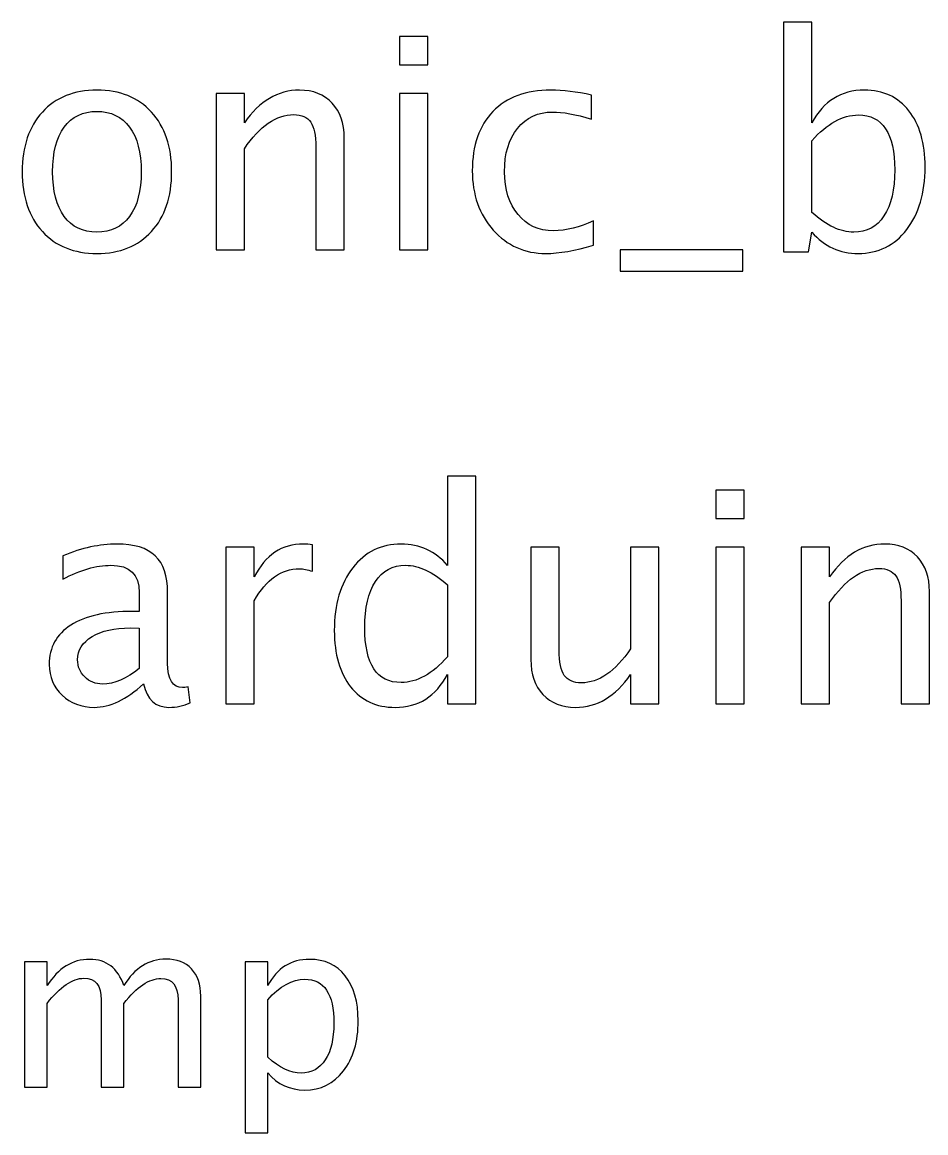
# Model space of a CAD drawing. Header units: centimetres. Extents: x -55 to 43, y -73 to 74.
# Drawn here: x 4.96 to 13.06, y 63.76 to 73.71 of the extents above; entities that cross this region are included whole.
import ezdxf

# ---------------------------------------------------------------- set-up
doc = ezdxf.new("R2010")
doc.units = ezdxf.units.CM
doc.header["$MEASUREMENT"] = 0
doc.layers.add('Layer 1', color=7, linetype='Continuous')

msp = doc.modelspace()

# ---------------------------------------------------------------- linework, layer by layer
at = {"layer": 'Layer 1'}
for points, knots in [([(11.78168, 71.65457), (11.78168, 71.65457), (11.78168, 73.71037), (11.78168, 73.71037), (11.78168, 73.71037), (11.78168, 73.71037), (12.03568, 73.71037), (12.03568, 73.71037), (12.03568, 73.71037), (12.03568, 73.71037), (12.03568, 72.80771), (12.03568, 72.80771), (12.03568, 72.80771), (12.13975, 73.00394), (12.29629, 73.10183), (12.50487, 73.10183), (12.50487, 73.10183), (12.67377, 73.10183), (12.8065, 73.04054), (12.90351, 72.91751), (12.90351, 72.91751), (13.00053, 72.79448), (13.04903, 72.62647), (13.04903, 72.41348), (13.04903, 72.41348), (13.04903, 72.18153), (12.99391, 71.99411), (12.88411, 71.85212), (12.88411, 71.85212), (12.77431, 71.70969), (12.62967, 71.63869), (12.45063, 71.63869), (12.45063, 71.63869), (12.28439, 71.63869), (12.14592, 71.70219), (12.03568, 71.82963), (12.03568, 71.82963), (12.03568, 71.82963), (12.00481, 71.65457), (12.00481, 71.65457), (12.00481, 71.65457), (12.00481, 71.65457), (11.78168, 71.65457), (11.78168, 71.65457)], [0, 0, 0, 0, 0.0833333, 0.0833333, 0.0833333, 0.0833333, 0.1666667, 0.1666667, 0.1666667, 0.1666667, 0.25, 0.25, 0.25, 0.25, 0.3333333, 0.3333333, 0.3333333, 0.3333333, 0.4166667, 0.4166667, 0.4166667, 0.4166667, 0.5, 0.5, 0.5, 0.5, 0.5833333, 0.5833333, 0.5833333, 0.5833333, 0.6666667, 0.6666667, 0.6666667, 0.6666667, 0.75, 0.75, 0.75, 0.75, 0.8333333, 0.8333333, 0.8333333, 0.8333333, 1, 1, 1, 1]), ([(8.33902, 73.32938), (8.33902, 73.32938), (8.33902, 73.58338), (8.33902, 73.58338), (8.33902, 73.58338), (8.33902, 73.58338), (8.59302, 73.58338), (8.59302, 73.58338), (8.59302, 73.58338), (8.59302, 73.58338), (8.59302, 73.32938), (8.59302, 73.32938), (8.59302, 73.32938), (8.59302, 73.32938), (8.33902, 73.32938), (8.33902, 73.32938)], [0, 0, 0, 0, 0.2, 0.2, 0.2, 0.2, 0.4, 0.4, 0.4, 0.4, 0.6, 0.6, 0.6, 0.6, 1, 1, 1, 1]), ([(5.62969, 71.63869), (5.42376, 71.63869), (5.2606, 71.70439), (5.14065, 71.8358), (5.14065, 71.8358), (5.02027, 71.96721), (4.96029, 72.14581), (4.96029, 72.37114), (4.96029, 72.37114), (4.96029, 72.59604), (5.02027, 72.77419), (5.14065, 72.90516), (5.14065, 72.90516), (5.2606, 73.03613), (5.42376, 73.10183), (5.62969, 73.10183), (5.62969, 73.10183), (5.83562, 73.10183), (5.99878, 73.03613), (6.11873, 72.90516), (6.11873, 72.90516), (6.23911, 72.77419), (6.29908, 72.59604), (6.29908, 72.37114), (6.29908, 72.37114), (6.29908, 72.14581), (6.23911, 71.96721), (6.11873, 71.8358), (6.11873, 71.8358), (5.99878, 71.70439), (5.83562, 71.63869), (5.62969, 71.63869)], [0, 0, 0, 0, 0.1111111, 0.1111111, 0.1111111, 0.1111111, 0.2222222, 0.2222222, 0.2222222, 0.2222222, 0.3333333, 0.3333333, 0.3333333, 0.3333333, 0.4444444, 0.4444444, 0.4444444, 0.4444444, 0.5555556, 0.5555556, 0.5555556, 0.5555556, 0.6666667, 0.6666667, 0.6666667, 0.6666667, 0.7777778, 0.7777778, 0.7777778, 0.7777778, 1, 1, 1, 1]), ([(6.69684, 71.67044), (6.69684, 71.67044), (6.69684, 73.07273), (6.69684, 73.07273), (6.69684, 73.07273), (6.69684, 73.07273), (6.95084, 73.07273), (6.95084, 73.07273), (6.95084, 73.07273), (6.95084, 73.07273), (6.95084, 72.80771), (6.95084, 72.80771), (6.95084, 72.80771), (7.08534, 73.00394), (7.25026, 73.10183), (7.44517, 73.10183), (7.44517, 73.10183), (7.56776, 73.10183), (7.66521, 73.06347), (7.73709, 72.9863), (7.73709, 72.9863), (7.80897, 72.90957), (7.84513, 72.80594), (7.84513, 72.6763), (7.84513, 72.6763), (7.84513, 72.6763), (7.84513, 71.67044), (7.84513, 71.67044), (7.84513, 71.67044), (7.84513, 71.67044), (7.59113, 71.67044), (7.59113, 71.67044), (7.59113, 71.67044), (7.59113, 71.67044), (7.59113, 72.59339), (7.59113, 72.59339), (7.59113, 72.59339), (7.59113, 72.69746), (7.5757, 72.77155), (7.54527, 72.81564), (7.54527, 72.81564), (7.5144, 72.86018), (7.46369, 72.88223), (7.39269, 72.88223), (7.39269, 72.88223), (7.23659, 72.88223), (7.0893, 72.78037), (6.95084, 72.57664), (6.95084, 72.57664), (6.95084, 72.57664), (6.95084, 71.67044), (6.95084, 71.67044), (6.95084, 71.67044), (6.95084, 71.67044), (6.69684, 71.67044), (6.69684, 71.67044)], [0, 0, 0, 0, 0.0666667, 0.0666667, 0.0666667, 0.0666667, 0.1333333, 0.1333333, 0.1333333, 0.1333333, 0.2, 0.2, 0.2, 0.2, 0.2666667, 0.2666667, 0.2666667, 0.2666667, 0.3333333, 0.3333333, 0.3333333, 0.3333333, 0.4, 0.4, 0.4, 0.4, 0.4666667, 0.4666667, 0.4666667, 0.4666667, 0.5333333, 0.5333333, 0.5333333, 0.5333333, 0.6, 0.6, 0.6, 0.6, 0.6666667, 0.6666667, 0.6666667, 0.6666667, 0.7333333, 0.7333333, 0.7333333, 0.7333333, 0.8, 0.8, 0.8, 0.8, 0.8666667, 0.8666667, 0.8666667, 0.8666667, 1, 1, 1, 1]), ([(8.33902, 71.67044), (8.33902, 71.67044), (8.33902, 73.07273), (8.33902, 73.07273), (8.33902, 73.07273), (8.33902, 73.07273), (8.59302, 73.07273), (8.59302, 73.07273), (8.59302, 73.07273), (8.59302, 73.07273), (8.59302, 71.67044), (8.59302, 71.67044), (8.59302, 71.67044), (8.59302, 71.67044), (8.33902, 71.67044), (8.33902, 71.67044)], [0, 0, 0, 0, 0.2, 0.2, 0.2, 0.2, 0.4, 0.4, 0.4, 0.4, 0.6, 0.6, 0.6, 0.6, 1, 1, 1, 1]), ([(10.07733, 71.71277), (9.91284, 71.66338), (9.77085, 71.63869), (9.65135, 71.63869), (9.65135, 71.63869), (9.46173, 71.63869), (9.30474, 71.7088), (9.17995, 71.84859), (9.17995, 71.84859), (9.05515, 71.98882), (8.99253, 72.16565), (8.99253, 72.37864), (8.99253, 72.37864), (8.99253, 72.60618), (9.05427, 72.78389), (9.17774, 72.91089), (9.17774, 72.91089), (9.30121, 73.03833), (9.47363, 73.10183), (9.695, 73.10183), (9.695, 73.10183), (9.80392, 73.10183), (9.92651, 73.08684), (10.06145, 73.05685), (10.06145, 73.05685), (10.06145, 73.05685), (10.06145, 72.84254), (10.06145, 72.84254), (10.06145, 72.84254), (9.91813, 72.88488), (9.80128, 72.90604), (9.71132, 72.90604), (9.71132, 72.90604), (9.58079, 72.90604), (9.47628, 72.85709), (9.39823, 72.75964), (9.39823, 72.75964), (9.32018, 72.66219), (9.28093, 72.5321), (9.28093, 72.36982), (9.28093, 72.36982), (9.28093, 72.21239), (9.3215, 72.08539), (9.4022, 71.98794), (9.4022, 71.98794), (9.4829, 71.89093), (9.58829, 71.84242), (9.71926, 71.84242), (9.71926, 71.84242), (9.83523, 71.84242), (9.95429, 71.87241), (10.07733, 71.93238), (10.07733, 71.93238), (10.07733, 71.93238), (10.07733, 71.71277), (10.07733, 71.71277)], [0, 0, 0, 0, 0.0666667, 0.0666667, 0.0666667, 0.0666667, 0.1333333, 0.1333333, 0.1333333, 0.1333333, 0.2, 0.2, 0.2, 0.2, 0.2666667, 0.2666667, 0.2666667, 0.2666667, 0.3333333, 0.3333333, 0.3333333, 0.3333333, 0.4, 0.4, 0.4, 0.4, 0.4666667, 0.4666667, 0.4666667, 0.4666667, 0.5333333, 0.5333333, 0.5333333, 0.5333333, 0.6, 0.6, 0.6, 0.6, 0.6666667, 0.6666667, 0.6666667, 0.6666667, 0.7333333, 0.7333333, 0.7333333, 0.7333333, 0.8, 0.8, 0.8, 0.8, 0.8666667, 0.8666667, 0.8666667, 0.8666667, 1, 1, 1, 1]), ([(5.62925, 71.82919), (5.75493, 71.82919), (5.85282, 71.87637), (5.92249, 71.97118), (5.92249, 71.97118), (5.99173, 72.06555), (6.02656, 72.19917), (6.02656, 72.37114), (6.02656, 72.37114), (6.02656, 72.54268), (5.99173, 72.67586), (5.92249, 72.77022), (5.92249, 72.77022), (5.85282, 72.86415), (5.75493, 72.91133), (5.62925, 72.91133), (5.62925, 72.91133), (5.50313, 72.91133), (5.40524, 72.86415), (5.33644, 72.77022), (5.33644, 72.77022), (5.26721, 72.67586), (5.23282, 72.54268), (5.23282, 72.37114), (5.23282, 72.37114), (5.23282, 72.19917), (5.26721, 72.06555), (5.33644, 71.97118), (5.33644, 71.97118), (5.40524, 71.87637), (5.50313, 71.82919), (5.62925, 71.82919)], [0, 0, 0, 0, 0.1111111, 0.1111111, 0.1111111, 0.1111111, 0.2222222, 0.2222222, 0.2222222, 0.2222222, 0.3333333, 0.3333333, 0.3333333, 0.3333333, 0.4444444, 0.4444444, 0.4444444, 0.4444444, 0.5555556, 0.5555556, 0.5555556, 0.5555556, 0.6666667, 0.6666667, 0.6666667, 0.6666667, 0.7777778, 0.7777778, 0.7777778, 0.7777778, 1, 1, 1, 1]), ([(12.03568, 72.0047), (12.16665, 71.88784), (12.29144, 71.82919), (12.41006, 71.82919), (12.41006, 71.82919), (12.52692, 71.82919), (12.61732, 71.87814), (12.68082, 71.97559), (12.68082, 71.97559), (12.74476, 72.07305), (12.77651, 72.21019), (12.77651, 72.38746), (12.77651, 72.38746), (12.77651, 72.71554), (12.66803, 72.87958), (12.45107, 72.87958), (12.45107, 72.87958), (12.30908, 72.87958), (12.17062, 72.80286), (12.03568, 72.64896), (12.03568, 72.64896), (12.03568, 72.64896), (12.03568, 72.0047), (12.03568, 72.0047)], [0, 0, 0, 0, 0.1428571, 0.1428571, 0.1428571, 0.1428571, 0.2857143, 0.2857143, 0.2857143, 0.2857143, 0.4285714, 0.4285714, 0.4285714, 0.4285714, 0.5714286, 0.5714286, 0.5714286, 0.5714286, 0.7142857, 0.7142857, 0.7142857, 0.7142857, 1, 1, 1, 1]), ([(10.31589, 71.47994), (10.31589, 71.47994), (10.31589, 71.67044), (10.31589, 71.67044), (10.31589, 71.67044), (10.31589, 71.67044), (11.41656, 71.67044), (11.41656, 71.67044), (11.41656, 71.67044), (11.41656, 71.67044), (11.41656, 71.47994), (11.41656, 71.47994), (11.41656, 71.47994), (11.41656, 71.47994), (10.31589, 71.47994), (10.31589, 71.47994)], [0, 0, 0, 0, 0.2, 0.2, 0.2, 0.2, 0.4, 0.4, 0.4, 0.4, 0.6, 0.6, 0.6, 0.6, 1, 1, 1, 1]), ([(8.76987, 67.60468), (8.76987, 67.60468), (8.76987, 67.86794), (8.76987, 67.86794), (8.76987, 67.86794), (8.66624, 67.67127), (8.51014, 67.57293), (8.30156, 67.57293), (8.30156, 67.57293), (8.13222, 67.57293), (7.99905, 67.63423), (7.90204, 67.75726), (7.90204, 67.75726), (7.80502, 67.88029), (7.75651, 68.0483), (7.75651, 68.26129), (7.75651, 68.26129), (7.75651, 68.49412), (7.81164, 68.68153), (7.92144, 68.82353), (7.92144, 68.82353), (8.03168, 68.96508), (8.17632, 69.03607), (8.3558, 69.03607), (8.3558, 69.03607), (8.52204, 69.03607), (8.66051, 68.97257), (8.76987, 68.84513), (8.76987, 68.84513), (8.76987, 68.84513), (8.76987, 69.64461), (8.76987, 69.64461), (8.76987, 69.64461), (8.76987, 69.64461), (9.02387, 69.64461), (9.02387, 69.64461), (9.02387, 69.64461), (9.02387, 69.64461), (9.02387, 67.60468), (9.02387, 67.60468), (9.02387, 67.60468), (9.02387, 67.60468), (8.76987, 67.60468), (8.76987, 67.60468)], [0, 0, 0, 0, 0.0833333, 0.0833333, 0.0833333, 0.0833333, 0.1666667, 0.1666667, 0.1666667, 0.1666667, 0.25, 0.25, 0.25, 0.25, 0.3333333, 0.3333333, 0.3333333, 0.3333333, 0.4166667, 0.4166667, 0.4166667, 0.4166667, 0.5, 0.5, 0.5, 0.5, 0.5833333, 0.5833333, 0.5833333, 0.5833333, 0.6666667, 0.6666667, 0.6666667, 0.6666667, 0.75, 0.75, 0.75, 0.75, 0.8333333, 0.8333333, 0.8333333, 0.8333333, 1, 1, 1, 1]), ([(11.17493, 69.26362), (11.17493, 69.26362), (11.17493, 69.51762), (11.17493, 69.51762), (11.17493, 69.51762), (11.17493, 69.51762), (11.42893, 69.51762), (11.42893, 69.51762), (11.42893, 69.51762), (11.42893, 69.51762), (11.42893, 69.26362), (11.42893, 69.26362), (11.42893, 69.26362), (11.42893, 69.26362), (11.17493, 69.26362), (11.17493, 69.26362)], [0, 0, 0, 0, 0.2, 0.2, 0.2, 0.2, 0.4, 0.4, 0.4, 0.4, 0.6, 0.6, 0.6, 0.6, 1, 1, 1, 1]), ([(6.04686, 67.78327), (5.89429, 67.64304), (5.74744, 67.57293), (5.60633, 67.57293), (5.60633, 67.57293), (5.49036, 67.57293), (5.39378, 67.60909), (5.3175, 67.68185), (5.3175, 67.68185), (5.24077, 67.75461), (5.2024, 67.84633), (5.2024, 67.95702), (5.2024, 67.95702), (5.2024, 68.11003), (5.26678, 68.22777), (5.39555, 68.30979), (5.39555, 68.30979), (5.52431, 68.39181), (5.70908, 68.43282), (5.94985, 68.43282), (5.94985, 68.43282), (5.94985, 68.43282), (6.00938, 68.43282), (6.00938, 68.43282), (6.00938, 68.43282), (6.00938, 68.43282), (6.00938, 68.60172), (6.00938, 68.60172), (6.00938, 68.60172), (6.00938, 68.76444), (5.92471, 68.84557), (5.75494, 68.84557), (5.75494, 68.84557), (5.62353, 68.84557), (5.47977, 68.80412), (5.32411, 68.72122), (5.32411, 68.72122), (5.32411, 68.72122), (5.32411, 68.93024), (5.32411, 68.93024), (5.32411, 68.93024), (5.49521, 69.0008), (5.6566, 69.03607), (5.80786, 69.03607), (5.80786, 69.03607), (5.96352, 69.03607), (6.07861, 69.0008), (6.15225, 68.9298), (6.15225, 68.9298), (6.22634, 68.8588), (6.26338, 68.74944), (6.26338, 68.60172), (6.26338, 68.60172), (6.26338, 68.60172), (6.26338, 67.96804), (6.26338, 67.96804), (6.26338, 67.96804), (6.26338, 67.82296), (6.30792, 67.7502), (6.39743, 67.7502), (6.39743, 67.7502), (6.40846, 67.7502), (6.42477, 67.75196), (6.44638, 67.75549), (6.44638, 67.75549), (6.44638, 67.75549), (6.46446, 67.61438), (6.46446, 67.61438), (6.46446, 67.61438), (6.4067, 67.5866), (6.3432, 67.57293), (6.27352, 67.57293), (6.27352, 67.57293), (6.1549, 67.57293), (6.07949, 67.64304), (6.04686, 67.78327)], [0, 0, 0, 0, 0.05, 0.05, 0.05, 0.05, 0.1, 0.1, 0.1, 0.1, 0.15, 0.15, 0.15, 0.15, 0.2, 0.2, 0.2, 0.2, 0.25, 0.25, 0.25, 0.25, 0.3, 0.3, 0.3, 0.3, 0.35, 0.35, 0.35, 0.35, 0.4, 0.4, 0.4, 0.4, 0.45, 0.45, 0.45, 0.45, 0.5, 0.5, 0.5, 0.5, 0.55, 0.55, 0.55, 0.55, 0.6, 0.6, 0.6, 0.6, 0.65, 0.65, 0.65, 0.65, 0.7, 0.7, 0.7, 0.7, 0.75, 0.75, 0.75, 0.75, 0.8, 0.8, 0.8, 0.8, 0.85, 0.85, 0.85, 0.85, 0.9, 0.9, 0.9, 0.9, 1, 1, 1, 1]), ([(6.78505, 67.60468), (6.78505, 67.60468), (6.78505, 69.00697), (6.78505, 69.00697), (6.78505, 69.00697), (6.78505, 69.00697), (7.03905, 69.00697), (7.03905, 69.00697), (7.03905, 69.00697), (7.03905, 69.00697), (7.03905, 68.74195), (7.03905, 68.74195), (7.03905, 68.74195), (7.14003, 68.93818), (7.28643, 69.03607), (7.4787, 69.03607), (7.4787, 69.03607), (7.50472, 69.03607), (7.53206, 69.03387), (7.56028, 69.02946), (7.56028, 69.02946), (7.56028, 69.02946), (7.56028, 68.79178), (7.56028, 68.79178), (7.56028, 68.79178), (7.51618, 68.80633), (7.47738, 68.81382), (7.44386, 68.81382), (7.44386, 68.81382), (7.28247, 68.81382), (7.14753, 68.71857), (7.03905, 68.52763), (7.03905, 68.52763), (7.03905, 68.52763), (7.03905, 67.60468), (7.03905, 67.60468), (7.03905, 67.60468), (7.03905, 67.60468), (6.78505, 67.60468), (6.78505, 67.60468)], [0, 0, 0, 0, 0.0909091, 0.0909091, 0.0909091, 0.0909091, 0.1818182, 0.1818182, 0.1818182, 0.1818182, 0.2727273, 0.2727273, 0.2727273, 0.2727273, 0.3636364, 0.3636364, 0.3636364, 0.3636364, 0.4545455, 0.4545455, 0.4545455, 0.4545455, 0.5454545, 0.5454545, 0.5454545, 0.5454545, 0.6363636, 0.6363636, 0.6363636, 0.6363636, 0.7272727, 0.7272727, 0.7272727, 0.7272727, 0.8181818, 0.8181818, 0.8181818, 0.8181818, 1, 1, 1, 1]), ([(10.41117, 67.60468), (10.41117, 67.60468), (10.41117, 67.86838), (10.41117, 67.86838), (10.41117, 67.86838), (10.27579, 67.67127), (10.1113, 67.57293), (9.91816, 67.57293), (9.91816, 67.57293), (9.79557, 67.57293), (9.69811, 67.61129), (9.62579, 67.68846), (9.62579, 67.68846), (9.55303, 67.76563), (9.51687, 67.86926), (9.51687, 68.00023), (9.51687, 68.00023), (9.51687, 68.00023), (9.51687, 69.00697), (9.51687, 69.00697), (9.51687, 69.00697), (9.51687, 69.00697), (9.77087, 69.00697), (9.77087, 69.00697), (9.77087, 69.00697), (9.77087, 69.00697), (9.77087, 68.08313), (9.77087, 68.08313), (9.77087, 68.08313), (9.77087, 67.97774), (9.78631, 67.90322), (9.81674, 67.85912), (9.81674, 67.85912), (9.8476, 67.81458), (9.89876, 67.79253), (9.97063, 67.79253), (9.97063, 67.79253), (10.12586, 67.79253), (10.27314, 67.8944), (10.41117, 68.09857), (10.41117, 68.09857), (10.41117, 68.09857), (10.41117, 69.00697), (10.41117, 69.00697), (10.41117, 69.00697), (10.41117, 69.00697), (10.66516, 69.00697), (10.66516, 69.00697), (10.66516, 69.00697), (10.66516, 69.00697), (10.66516, 67.60468), (10.66516, 67.60468), (10.66516, 67.60468), (10.66516, 67.60468), (10.41117, 67.60468), (10.41117, 67.60468)], [0, 0, 0, 0, 0.0666667, 0.0666667, 0.0666667, 0.0666667, 0.1333333, 0.1333333, 0.1333333, 0.1333333, 0.2, 0.2, 0.2, 0.2, 0.2666667, 0.2666667, 0.2666667, 0.2666667, 0.3333333, 0.3333333, 0.3333333, 0.3333333, 0.4, 0.4, 0.4, 0.4, 0.4666667, 0.4666667, 0.4666667, 0.4666667, 0.5333333, 0.5333333, 0.5333333, 0.5333333, 0.6, 0.6, 0.6, 0.6, 0.6666667, 0.6666667, 0.6666667, 0.6666667, 0.7333333, 0.7333333, 0.7333333, 0.7333333, 0.8, 0.8, 0.8, 0.8, 0.8666667, 0.8666667, 0.8666667, 0.8666667, 1, 1, 1, 1]), ([(11.17493, 67.60468), (11.17493, 67.60468), (11.17493, 69.00697), (11.17493, 69.00697), (11.17493, 69.00697), (11.17493, 69.00697), (11.42893, 69.00697), (11.42893, 69.00697), (11.42893, 69.00697), (11.42893, 69.00697), (11.42893, 67.60468), (11.42893, 67.60468), (11.42893, 67.60468), (11.42893, 67.60468), (11.17493, 67.60468), (11.17493, 67.60468)], [0, 0, 0, 0, 0.2, 0.2, 0.2, 0.2, 0.4, 0.4, 0.4, 0.4, 0.6, 0.6, 0.6, 0.6, 1, 1, 1, 1]), ([(11.93957, 67.60468), (11.93957, 67.60468), (11.93957, 69.00697), (11.93957, 69.00697), (11.93957, 69.00697), (11.93957, 69.00697), (12.19357, 69.00697), (12.19357, 69.00697), (12.19357, 69.00697), (12.19357, 69.00697), (12.19357, 68.74195), (12.19357, 68.74195), (12.19357, 68.74195), (12.32807, 68.93818), (12.49299, 69.03607), (12.6879, 69.03607), (12.6879, 69.03607), (12.81049, 69.03607), (12.90794, 68.99771), (12.97982, 68.92054), (12.97982, 68.92054), (13.0517, 68.84381), (13.08786, 68.74018), (13.08786, 68.61054), (13.08786, 68.61054), (13.08786, 68.61054), (13.08786, 67.60468), (13.08786, 67.60468), (13.08786, 67.60468), (13.08786, 67.60468), (12.83386, 67.60468), (12.83386, 67.60468), (12.83386, 67.60468), (12.83386, 67.60468), (12.83386, 68.52763), (12.83386, 68.52763), (12.83386, 68.52763), (12.83386, 68.6317), (12.81843, 68.70579), (12.788, 68.74988), (12.788, 68.74988), (12.75713, 68.79442), (12.70642, 68.81647), (12.63542, 68.81647), (12.63542, 68.81647), (12.47932, 68.81647), (12.33203, 68.71461), (12.19357, 68.51088), (12.19357, 68.51088), (12.19357, 68.51088), (12.19357, 67.60468), (12.19357, 67.60468), (12.19357, 67.60468), (12.19357, 67.60468), (11.93957, 67.60468), (11.93957, 67.60468)], [0, 0, 0, 0, 0.0666667, 0.0666667, 0.0666667, 0.0666667, 0.1333333, 0.1333333, 0.1333333, 0.1333333, 0.2, 0.2, 0.2, 0.2, 0.2666667, 0.2666667, 0.2666667, 0.2666667, 0.3333333, 0.3333333, 0.3333333, 0.3333333, 0.4, 0.4, 0.4, 0.4, 0.4666667, 0.4666667, 0.4666667, 0.4666667, 0.5333333, 0.5333333, 0.5333333, 0.5333333, 0.6, 0.6, 0.6, 0.6, 0.6666667, 0.6666667, 0.6666667, 0.6666667, 0.7333333, 0.7333333, 0.7333333, 0.7333333, 0.8, 0.8, 0.8, 0.8, 0.8666667, 0.8666667, 0.8666667, 0.8666667, 1, 1, 1, 1]), ([(8.76987, 68.67139), (8.63802, 68.78737), (8.51322, 68.84557), (8.39504, 68.84557), (8.39504, 68.84557), (8.27863, 68.84557), (8.18867, 68.79707), (8.12473, 68.69961), (8.12473, 68.69961), (8.06079, 68.6026), (8.02904, 68.46502), (8.02904, 68.28686), (8.02904, 68.28686), (8.02904, 67.95922), (8.13751, 67.79518), (8.35491, 67.79518), (8.35491, 67.79518), (8.49602, 67.79518), (8.63449, 67.87235), (8.76987, 68.02625), (8.76987, 68.02625), (8.76987, 68.02625), (8.76987, 68.67139), (8.76987, 68.67139)], [0, 0, 0, 0, 0.1428571, 0.1428571, 0.1428571, 0.1428571, 0.2857143, 0.2857143, 0.2857143, 0.2857143, 0.4285714, 0.4285714, 0.4285714, 0.4285714, 0.5714286, 0.5714286, 0.5714286, 0.5714286, 0.7142857, 0.7142857, 0.7142857, 0.7142857, 1, 1, 1, 1]), ([(6.00938, 67.92174), (6.00938, 67.92174), (6.00938, 68.28201), (6.00938, 68.28201), (6.00938, 68.28201), (6.00938, 68.28201), (5.9278, 68.28466), (5.9278, 68.28466), (5.9278, 68.28466), (5.78669, 68.28466), (5.67292, 68.25864), (5.58605, 68.20661), (5.58605, 68.20661), (5.49962, 68.15413), (5.4564, 68.0849), (5.4564, 67.99847), (5.4564, 67.99847), (5.4564, 67.93805), (5.47801, 67.8869), (5.52078, 67.84501), (5.52078, 67.84501), (5.564, 67.80312), (5.61647, 67.78195), (5.67865, 67.78195), (5.67865, 67.78195), (5.78448, 67.78195), (5.89473, 67.82869), (6.00938, 67.92174)], [0, 0, 0, 0, 0.125, 0.125, 0.125, 0.125, 0.25, 0.25, 0.25, 0.25, 0.375, 0.375, 0.375, 0.375, 0.5, 0.5, 0.5, 0.5, 0.625, 0.625, 0.625, 0.625, 0.75, 0.75, 0.75, 0.75, 1, 1, 1, 1]), ([(4.98021, 64.17044), (4.98021, 64.17044), (4.98021, 65.29228), (4.98021, 65.29228), (4.98021, 65.29228), (4.98021, 65.29228), (5.18341, 65.29228), (5.18341, 65.29228), (5.18341, 65.29228), (5.18341, 65.29228), (5.18341, 65.08026), (5.18341, 65.08026), (5.18341, 65.08026), (5.28254, 65.23724), (5.40954, 65.31556), (5.56512, 65.31556), (5.56512, 65.31556), (5.71505, 65.31556), (5.817, 65.23724), (5.87133, 65.08026), (5.87133, 65.08026), (5.96764, 65.23865), (6.09323, 65.31768), (6.24739, 65.31768), (6.24739, 65.31768), (6.34582, 65.31768), (6.42237, 65.28875), (6.47705, 65.23054), (6.47705, 65.23054), (6.53173, 65.17233), (6.55925, 65.09084), (6.55925, 64.98606), (6.55925, 64.98606), (6.55925, 64.98606), (6.55925, 64.17044), (6.55925, 64.17044), (6.55925, 64.17044), (6.55925, 64.17044), (6.35605, 64.17044), (6.35605, 64.17044), (6.35605, 64.17044), (6.35605, 64.17044), (6.35605, 64.95255), (6.35605, 64.95255), (6.35605, 64.95255), (6.35605, 65.08026), (6.30525, 65.14411), (6.20365, 65.14411), (6.20365, 65.14411), (6.09816, 65.14411), (5.98739, 65.06967), (5.87133, 64.92045), (5.87133, 64.92045), (5.87133, 64.92045), (5.87133, 64.17044), (5.87133, 64.17044), (5.87133, 64.17044), (5.87133, 64.17044), (5.66813, 64.17044), (5.66813, 64.17044), (5.66813, 64.17044), (5.66813, 64.17044), (5.66813, 64.95326), (5.66813, 64.95326), (5.66813, 64.95326), (5.66813, 65.08202), (5.61662, 65.14622), (5.51326, 65.14622), (5.51326, 65.14622), (5.4106, 65.14622), (5.30053, 65.07144), (5.18341, 64.92151), (5.18341, 64.92151), (5.18341, 64.92151), (5.18341, 64.17044), (5.18341, 64.17044), (5.18341, 64.17044), (5.18341, 64.17044), (4.98021, 64.17044), (4.98021, 64.17044)], [0, 0, 0, 0, 0.047619, 0.047619, 0.047619, 0.047619, 0.0952381, 0.0952381, 0.0952381, 0.0952381, 0.1428571, 0.1428571, 0.1428571, 0.1428571, 0.1904762, 0.1904762, 0.1904762, 0.1904762, 0.2380952, 0.2380952, 0.2380952, 0.2380952, 0.2857143, 0.2857143, 0.2857143, 0.2857143, 0.3333333, 0.3333333, 0.3333333, 0.3333333, 0.3809524, 0.3809524, 0.3809524, 0.3809524, 0.4285714, 0.4285714, 0.4285714, 0.4285714, 0.4761905, 0.4761905, 0.4761905, 0.4761905, 0.5238095, 0.5238095, 0.5238095, 0.5238095, 0.5714286, 0.5714286, 0.5714286, 0.5714286, 0.6190476, 0.6190476, 0.6190476, 0.6190476, 0.6666667, 0.6666667, 0.6666667, 0.6666667, 0.7142857, 0.7142857, 0.7142857, 0.7142857, 0.7619048, 0.7619048, 0.7619048, 0.7619048, 0.8095238, 0.8095238, 0.8095238, 0.8095238, 0.8571429, 0.8571429, 0.8571429, 0.8571429, 0.9047619, 0.9047619, 0.9047619, 0.9047619, 1, 1, 1, 1]), ([(6.95647, 63.76192), (6.95647, 63.76192), (6.95647, 65.29228), (6.95647, 65.29228), (6.95647, 65.29228), (6.95647, 65.29228), (7.15967, 65.29228), (7.15967, 65.29228), (7.15967, 65.29228), (7.15967, 65.29228), (7.15967, 65.08026), (7.15967, 65.08026), (7.15967, 65.08026), (7.24293, 65.23724), (7.36816, 65.31556), (7.53503, 65.31556), (7.53503, 65.31556), (7.67014, 65.31556), (7.77633, 65.26652), (7.85394, 65.1681), (7.85394, 65.1681), (7.93155, 65.06967), (7.97036, 64.93526), (7.97036, 64.76487), (7.97036, 64.76487), (7.97036, 64.57931), (7.92626, 64.42938), (7.83842, 64.31578), (7.83842, 64.31578), (7.75057, 64.20184), (7.63486, 64.14504), (7.49164, 64.14504), (7.49164, 64.14504), (7.35864, 64.14504), (7.24787, 64.19584), (7.15967, 64.29779), (7.15967, 64.29779), (7.15967, 64.29779), (7.15967, 63.76192), (7.15967, 63.76192), (7.15967, 63.76192), (7.15967, 63.76192), (6.95647, 63.76192), (6.95647, 63.76192)], [0, 0, 0, 0, 0.0833333, 0.0833333, 0.0833333, 0.0833333, 0.1666667, 0.1666667, 0.1666667, 0.1666667, 0.25, 0.25, 0.25, 0.25, 0.3333333, 0.3333333, 0.3333333, 0.3333333, 0.4166667, 0.4166667, 0.4166667, 0.4166667, 0.5, 0.5, 0.5, 0.5, 0.5833333, 0.5833333, 0.5833333, 0.5833333, 0.6666667, 0.6666667, 0.6666667, 0.6666667, 0.75, 0.75, 0.75, 0.75, 0.8333333, 0.8333333, 0.8333333, 0.8333333, 1, 1, 1, 1]), ([(7.15967, 64.43785), (7.26445, 64.34436), (7.36428, 64.29744), (7.45918, 64.29744), (7.45918, 64.29744), (7.55267, 64.29744), (7.62499, 64.3366), (7.67579, 64.41456), (7.67579, 64.41456), (7.72694, 64.49253), (7.75234, 64.60224), (7.75234, 64.74406), (7.75234, 64.74406), (7.75234, 65.00652), (7.66555, 65.13776), (7.49199, 65.13776), (7.49199, 65.13776), (7.37839, 65.13776), (7.26762, 65.07637), (7.15967, 64.95326), (7.15967, 64.95326), (7.15967, 64.95326), (7.15967, 64.43785), (7.15967, 64.43785)], [0, 0, 0, 0, 0.1428571, 0.1428571, 0.1428571, 0.1428571, 0.2857143, 0.2857143, 0.2857143, 0.2857143, 0.4285714, 0.4285714, 0.4285714, 0.4285714, 0.5714286, 0.5714286, 0.5714286, 0.5714286, 0.7142857, 0.7142857, 0.7142857, 0.7142857, 1, 1, 1, 1])]:
    msp.add_open_spline(points, degree=3, knots=knots, dxfattribs=at)

doc.saveas('drawing.dxf')
